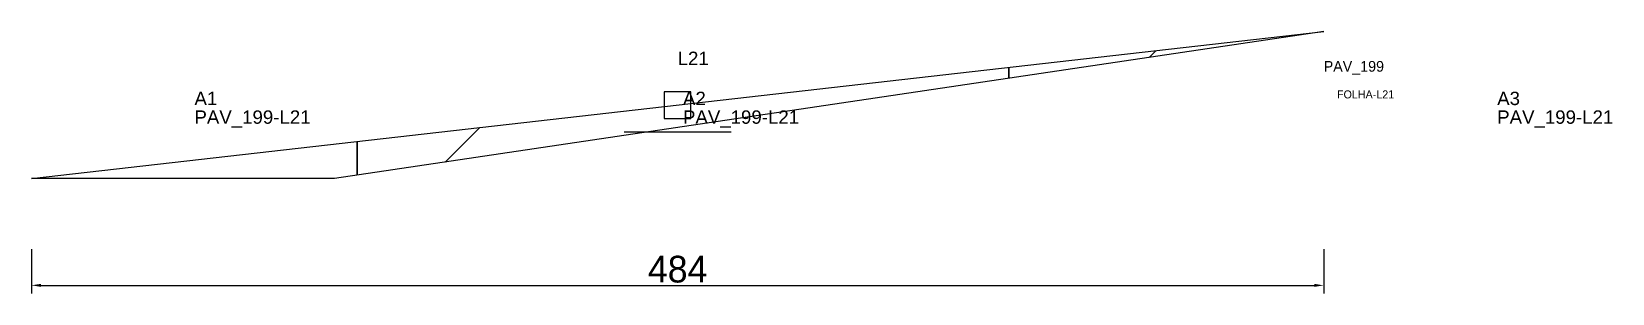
# Model space of a CAD drawing. Header units: metres. Extents: x 222 to 814, y 104 to 202.
import ezdxf

# ---------------------------------------------------------------- set-up
doc = ezdxf.new("R2010")
doc.units = ezdxf.units.M
for name, color, linetype in [('3', 3, 'CONTINUOUS'), ('AUX00', 7, 'CONTINUOUS'), ('COTA', 241, 'CONTINUOUS'), ('FOLHA', 255, 'CONTINUOUS'), ('Hachura', 251, 'CONTINUOUS'), ('NOMENCLATURA', 7, 'CONTINUOUS'), ('Nível', 160, 'CONTINUOUS'), ('Painéis', 200, 'CONTINUOUS'), ('Pilares', 5, 'CONTINUOUS'), ('SARR_2.2x7', 40, 'CONTINUOUS')]:
    doc.layers.add(name, color=color, linetype=linetype)
doc.styles.add('ARIAL', font='Arial.ttf')
doc.styles.add('STR_STANDARD', font='arial.ttf')
doc.dimstyles.new('EZ DXF', dxfattribs={"dimtxt": 10, "dimasz": 3.5, "dimexe": 3, "dimexo": 1.5, "dimgap": 1, "dimtad": 1, "dimdec": 1, "dimdsep": 46, "dimcen": 2.5, "dimazin": 3, "dimtfac": 1, "dimtmove": 0, "dimatfit": 3})

msp = doc.modelspace()

# ---------------------------------------------------------------- hatches: boundary and pattern name
at = {"layer": 'Hachura'}
h = msp.add_hatch(dxfattribs=at)
h.set_pattern_fill('ANSI31', scale=50)
h.paths.add_polyline_path([(706.2, 201.5), (335.7, 146.5), (222.2, 146.5)])
h = msp.add_hatch(dxfattribs=at)
h.set_pattern_fill('ANSI31', scale=50)
h.paths.add_polyline_path([(706.2, 201.5), (335.7, 146.5), (222.2, 146.5)])

# ---------------------------------------------------------------- linework, layer by layer
at = {"layer": '3'}
for points in [[(588.2, 183.98), (588.2, 188.09)], [(588.2, 183.98), (588.2, 188.09)], [(344.2, 147.76), (344.2, 160.36)], [(344.2, 147.76), (344.2, 160.36)]]:
    msp.add_lwpolyline(points, close=True, dxfattribs=at)
at = {"layer": 'Painéis', "color": 200}
for p, q in [((222.2, 146.5), (706.2, 201.5)), ((222.2, 146.5), (706.2, 201.5)), ((706.2, 201.5), (335.7, 146.5)), ((706.2, 201.5), (335.7, 146.5)), ((335.7, 146.5), (222.2, 146.5)), ((335.7, 146.5), (222.2, 146.5))]:
    msp.add_line(p, q, dxfattribs=at)
at = {"layer": 'Pilares'}
msp.add_lwpolyline([(459.2, 169), (469.2, 169), (469.2, 179), (459.2, 179)], close=True, dxfattribs=at)
msp.add_lwpolyline([(459.2, 169), (469.2, 169), (469.2, 179), (459.2, 179)], close=True, dxfattribs=at)
at = {"layer": 'SARR_2.2x7'}
msp.add_line((444.2, 164), (484.2, 164), dxfattribs=at)
msp.add_line((444.2, 164), (484.2, 164), dxfattribs=at)

# ---------------------------------------------------------------- texts
at = {"layer": '3', "style": 'STR_STANDARD'}
for s, p in [('A1', (283.2, 174)), ('A1', (283.2, 174)), ('A2', (466.2, 174)), ('A2', (466.2, 174)), ('A3', (771.2, 174)), ('A3', (771.2, 174))]:
    msp.add_text(s, height=5, dxfattribs=at).set_placement(p)
at = {"layer": 'AUX00', "style": 'STR_STANDARD'}
for p in [(283.2, 167), (283.2, 167), (466.2, 167), (466.2, 167), (771.2, 167), (771.2, 167)]:
    msp.add_text('PAV_199-L21', height=5, dxfattribs=at).set_placement(p)
at = {"layer": 'FOLHA'}
msp.add_text('FOLHA-L21', height=3, dxfattribs=at).set_placement((711.2, 176.5))
msp.add_text('FOLHA-L21', height=3, dxfattribs=at).set_placement((711.2, 176.5))
at = {"layer": 'NOMENCLATURA', "insert": (464.2, 194), "char_height": 5, "attachment_point": 1, "style": 'ARIAL'}
msp.add_mtext('L21', dxfattribs=at)
msp.add_mtext('L21', dxfattribs=at)
at = {"layer": 'Nível'}
msp.add_text('PAV_199', height=4, dxfattribs=at).set_placement((706.2, 186.5))
msp.add_text('PAV_199', height=4, dxfattribs=at).set_placement((706.2, 186.5))

# ---------------------------------------------------------------- dimensions: what is measured, and where the dimension line sits
at = {"layer": 'COTA'}
msp.add_linear_dim(base=(222.2, 106.5), p1=(222.2, 121.5), p2=(706.2, 121.5), dimstyle='EZ DXF', dxfattribs=at).render()
msp.add_linear_dim(base=(222.2, 106.5), p1=(222.2, 121.5), p2=(706.2, 121.5), dimstyle='EZ DXF', dxfattribs=at).render()

doc.saveas('drawing.dxf')
